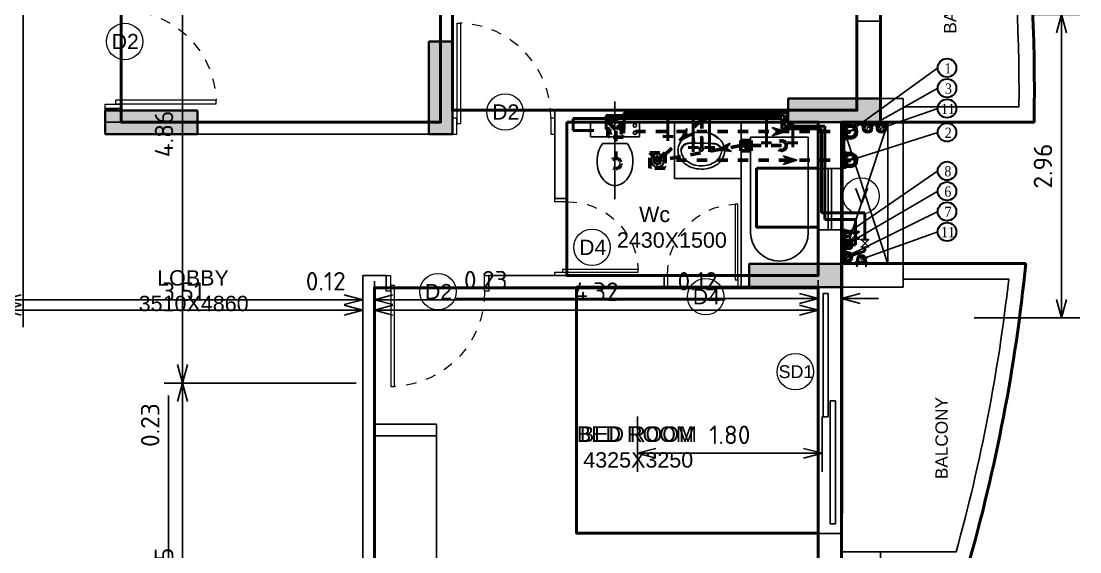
# Model space of a CAD drawing. Header units: inches. Extents: x 0 to 429, y 0 to 146.
# Drawn here: x 255.4 to 265.73, y 120.79 to 125.97 of the extents above; entities that cross this region are included whole.
import ezdxf
from ezdxf.enums import TextEntityAlignment as Align

# ---------------------------------------------------------------- set-up
doc = ezdxf.new("R2010")
doc.units = ezdxf.units.IN
doc.header["$MEASUREMENT"] = 0
doc.linetypes.add('Xr-4BHK-A-B-Typical-Sub$0$HIDDEN', pattern=[0.375, 0.25, -0.125])
doc.layers.get('DEFPOINTS').update_dxf_attribs({"lineweight": 18})
for name, color, linetype, lineweight in [('FLOOR01', 7, 'Continuous', 50), ('XR-4BHK-A-B-TYPICAL-SUB$0$1PL-SHAFT-PIPE-TEXT-50', 213, 'Continuous', 30), ('XR-4BHK-A-B-TYPICAL-SUB$0$DOOR', 34, 'Continuous', 20), ('XR-4BHK-A-B-TYPICAL-SUB$0$TOWER-COL', 1, 'Continuous', 40), ('XR-4BHK-A-B-TYPICAL-SUB$0$TOWER-COL-HATCH', 9, 'Continuous', 5)]:
    doc.layers.add(name, color=color, linetype=linetype, lineweight=lineweight)
doc.layers.add('XR-4BHK-A-B-TYPICAL-SUB$0$1PL-SHAFT-PIPE', color=7, linetype='Continuous')
doc.layers.add('XR-4BHK-A-B-TYPICAL-SUB$0$SEWERARE LINE', color=7, linetype='Continuous', lineweight=35, true_color=0xca2d12)
doc.layers.add('XR-4BHK-A-B-TYPICAL-SUB$0$WATER SUPPLAY', color=7, linetype='Continuous', lineweight=0, true_color=0x00f000)
doc.styles.add('Sanvi Common', font='isocpeur.ttf')
doc.styles.add('Xr-4BHK-A-B-Typical-Sub$0$$0$DIM', font='arial.ttf', dxfattribs={"height": 4})
doc.styles.add('Xr-4BHK-A-B-Typical-Sub$0$$1$Standard', font='arial.ttf')
doc.styles.add('Xr-4BHK-A-B-Typical-Sub$0$DIM', font='arial.ttf')
doc.styles.add('Xr-4BHK-A-B-Typical-Sub$0$Standard', font='ARIALN.TTF')
doc.styles.add('Xr-4BHK-A-B-Typical-Sub$0$TIMES-ROMAN', font='times.ttf', dxfattribs={"width": 0.9})
doc.dimstyles.new('Sanvi Common', dxfattribs={"dimtxt": 0.18, "dimasz": 0.18, "dimexe": 0.18, "dimexo": 0.0625, "dimgap": 0.09, "dimtad": 1, "dimzin": 0, "dimdsep": 46, "dimtxsty": 'Sanvi Common', "dimblk": 'OPEN30', "dimcen": 0.09, "dimclrd": 68, "dimclre": 68, "dimclrt": 40, "dimadec": 0, "dimazin": 0, "dimtfac": 1, "dimtofl": 0, "dimtmove": 0, "dimatfit": 3, "dimldrblk": 'OPEN30', "dimfxl": 1, "dimtolj": 1, "dimtzin": 0, "dimarcsym": 0})
doc.dimstyles.new('Xr-4BHK-A-B-Typical-Sub$0$DIM 75', dxfattribs={"dimtxt": 75, "dimasz": 75, "dimexe": 0.18, "dimexo": 0.0625, "dimgap": 0.09, "dimtad": 0, "dimtih": 1, "dimtoh": 1, "dimdec": 0, "dimzin": 0, "dimdsep": 46, "dimtxsty": 'Xr-4BHK-A-B-Typical-Sub$0$Standard', "dimcen": 0.09, "dimclrd": 256, "dimclre": 256, "dimclrt": 256, "dimadec": 0, "dimazin": 0, "dimtfac": 1, "dimtdec": 0, "dimtofl": 0, "dimtmove": 0, "dimatfit": 3, "dimfxl": 1, "dimtolj": 1, "dimtzin": 0, "dimarcsym": 0})

# ---------------------------------------------------------------- blocks, each defined once
blk = doc.blocks.new('Xr-4BHK-A-B-Typical-Sub$0$basin6')
blk.add_lwpolyline([(285, -227, 0.120605), (265, -143, 0.10507), (202, -67, 0.088649), (113, -18, 0.079738), (1, 0, 0.079738), (-111, -18, 0.088649), (-201, -66, 0.10507), (-264, -142, 0.120605), (-285, -226, 0.120605), (-264, -310, 0.10507), (-202, -387, 0.088649), (-112, -435, 0.079738), (0, -453, 0.079738), (112, -436, 0.088649), (201, -387, 0.10507), (265, -311, 0.120605)], format="xyb", close=True)
for points in [[(-210, -80, -0.016805), (-198, -70, -0.092161), (-106, -21, -0.435128), (-100, -25), (-85, -124, -0.44775), (-92, -134, 0.015365), (-179, -141, 0.272514), (-249, -216, 0.272514)], [(210, -80, 0.016805), (198, -70, 0.092161), (107, -21, 0.435128), (100, -25), (86, -124, 0.396344), (97, -135, -0.011856), (170, -140, -0.340407), (250, -227)], [(-244, -217, 0.017243), (-245, -226, 0.120605), (-229, -292, 0.10507), (-177, -355, 0.088649), (-99, -397, 0.079738), (0, -413, 0.079738), (99, -398, 0.088649), (177, -356, 0.10507), (229, -293, 0.120605), (245, -227, 0.120605)]]:
    blk.add_lwpolyline(points, format="xyb")
for centre, radius in [((0, -69), 14.5), ((1, -209), 26.4), ((1, -209), 21)]:
    blk.add_circle(centre, radius)
for centre, radius, start, end in [((-151, -238), 95.4, 106.2953, 167.2703), ((-3, -1750), 1614, 84.2769, 96.2123), ((155, -235), 90.2, 4.8775, 88.7186)]:
    blk.add_arc(centre, radius, start, end)
blk = doc.blocks.new('Xr-4BHK-A-B-Typical-Sub$0$1111')
for p, q in [((-6719, 24832), (-6719, 24832)), ((-6770, 24611), (-7009, 24611)), ((-6919, 24611), (-6770, 24611)), ((-7128, 24546), (-7128, 24404)), ((-6651, 24546), (-7128, 24546)), ((-6651, 24404), (-6651, 24546)), ((-7128, 24404), (-6651, 24404)), ((-6850, 24404), (-6850, 24404)), ((-6703, 24404), (-6703, 24404))]:
    blk.add_line(p, q)
at = {"extrusion": (0, 0, -1)}
for centre, major_axis, ratio, start_param, end_param in [((-6859, 24842), (-134, 134), 1, 6.126583, 6.550859), ((-6890, 24895), (90.6, 90.6), 1, -1.303122, -0.785398), ((-6890, 24895), (-90.6, 90.6), 1, 0.785398, 1.303122), ((-6920, 24842), (134, 134), 1, -0.267674, 0.156602), ((-6736, 24784), (232, 232), 1, 3.926991, 4.219591), ((-6811, 24807), (176, 176), 1, 4.219591, 4.555787), ((-6968, 24807), (-176, 176), 1, 1.727398, 2.063595), ((-7043, 24784), (232, 232), 1, 0.492798, 0.785398), ((-6736, 24784), (-232, 232), 1, 5.205187, 5.497787), ((-7043, 24784), (232, 232), 1, 0.785398, 1.077998), ((-6811, 24762), (-176, 176), 1, 4.868991, 5.205187), ((-6968, 24762), (-231, 91), 0.988951, 3.056609, 3.421062), ((-6859, 24727), (-134, 134), 1, 4.837165, 4.868991), ((-6695, 24507), (-11.5, 11.5), 1, 3.141593, 9.424778), ((-6695, 24437), (11.5, 11.5), 1, 1.570796326805002, 7.853981633984588)]:
    blk.add_ellipse(centre, major_axis=major_axis, ratio=ratio, start_param=start_param, end_param=end_param, dxfattribs=at)
blk = doc.blocks.new('Xr-4BHK-A-B-Typical-Sub$0$d-750')
at = {"layer": 'XR-4BHK-A-B-TYPICAL-SUB$0$DOOR'}
for p, q in [((0, 718.7), (0, 750)), ((0, 750), (115, 750)), ((115, 718.7), (0, 718.7)), ((115, 750), (115, 718.7)), ((0, 0), (0, 31.2)), ((0, 31.2), (115, 31.2)), ((115, 31.2), (115, 0)), ((115, 0), (0, 0))]:
    blk.add_line(p, q, dxfattribs=at)
blk.add_lwpolyline([(73.9, 34.2), (811.3, 34.2), (811.3, 59.2), (73.9, 59.2)], close=True, dxfattribs=at)
at = {"layer": 'XR-4BHK-A-B-TYPICAL-SUB$0$DOOR', "color": 8, "linetype": 'Xr-4BHK-A-B-Typical-Sub$0$HIDDEN', "extrusion": (0, 0, -1)}
blk.add_ellipse((125, 31.2), major_axis=(218.4, 652.1), ratio=0.99874, start_param=-0.33813, end_param=1.207251, dxfattribs=at)
blk = doc.blocks.new('Xr-4BHK-A-B-Typical-Sub$0$REV.CO.')
at = {"layer": 'XR-4BHK-A-B-TYPICAL-SUB$0$TOWER-COL-HATCH'}
for points in [[(451646, 14725), (451416, 14725), (451416, 15626), (451646, 15626)], [(448142, 15070), (448142, 14840), (447241, 14840), (447241, 15070)], [(454801, 14955), (454801, 14725), (453901, 14725), (453901, 14955)], [(448521, 13460), (447621, 13460), (447621, 13230), (448521, 13230)]]:
    blk.add_hatch(color=256, dxfattribs=at).paths.add_polyline_path(points)
at = {"layer": 'XR-4BHK-A-B-TYPICAL-SUB$0$TOWER-COL'}
for points in [[(451646, 15626), (451416, 15626), (451416, 14725), (451646, 14725)], [(447241, 15070), (447241, 14840), (448142, 14840), (448142, 15070)], [(453901, 14955), (453901, 14725), (454801, 14725), (454801, 14955)], [(447621, 13460), (447621, 13230), (448521, 13230), (448521, 13460)]]:
    blk.add_lwpolyline(points, close=True, dxfattribs=at)
blk = doc.blocks.new('Xr-4BHK-A-B-Typical-Sub$0$$0$DOOR NO')
at = {"lineweight": 0}
blk.add_circle((0, 0), 10, dxfattribs=at)
at = {"style": 'Xr-4BHK-A-B-Typical-Sub$0$$0$DIM'}
blk.add_attdef('X1', text='', height=9, dxfattribs=at).set_placement((0, 0), align=Align.MIDDLE_CENTER)
blk = doc.blocks.new('_Open30')
at = {"color": 0, "linetype": 'ByBlock', "lineweight": -2}
for p, q in [((-1, 0.268), (0, 0)), ((0, 0), (-1, -0.268)), ((0, 0), (-1, 0))]:
    blk.add_line(p, q, dxfattribs=at)
blk = doc.blocks.new('*D234')
at = {"color": 68, "lineweight": -2, "transparency": 16777216}
for p, q in [((256.928, 127.296), (256.797, 127.296)), ((256.977, 127.116), (256.977, 122.616)), ((258.672, 122.436), (256.797, 122.436))]:
    blk.add_line(p, q, dxfattribs=at)
at = {"layer": 'DEFPOINTS', "color": 0, "transparency": 16777216}
for p in [(256.99, 127.296), (256.977, 122.436), (258.734, 122.436)]:
    blk.add_point(p, dxfattribs=at)
at = {"color": 68, "lineweight": -2, "transparency": 16777216, "xscale": 0.18, "yscale": 0.18, "zscale": 0.18}
for p, rotation in [((256.977, 127.296), 90), ((256.977, 122.436), 270)]:
    blk.add_blockref('_Open30', p, dxfattribs=dict(at, rotation=rotation))
at = {"color": 40, "transparency": 16777216, "insert": (256.797, 124.866), "char_height": 0.18, "attachment_point": 5, "rotation": 90, "style": 'Sanvi Common'}
blk.add_mtext('\\A1;4.86', dxfattribs=at)
blk = doc.blocks.new('*D235')
at = {"color": 68, "lineweight": -2, "transparency": 16777216}
for p, q in [((258.672, 122.436), (256.797, 122.436)), ((256.977, 122.256), (256.977, 118.966)), ((256.928, 118.786), (256.797, 118.786))]:
    blk.add_line(p, q, dxfattribs=at)
at = {"layer": 'DEFPOINTS', "color": 0, "transparency": 16777216}
for p in [(258.734, 122.436), (256.977, 118.786), (256.99, 118.786)]:
    blk.add_point(p, dxfattribs=at)
at = {"color": 68, "lineweight": -2, "transparency": 16777216, "xscale": 0.18, "yscale": 0.18, "zscale": 0.18}
for p, rotation in [((256.977, 122.436), 90), ((256.977, 118.786), 270)]:
    blk.add_blockref('_Open30', p, dxfattribs=dict(at, rotation=rotation))
at = {"color": 40, "transparency": 16777216, "insert": (256.797, 120.611), "char_height": 0.18, "attachment_point": 5, "rotation": 90, "style": 'Sanvi Common'}
blk.add_mtext('\\A1;3.65', dxfattribs=at)
blk = doc.blocks.new('*D236')
at = {"color": 68, "lineweight": -2, "transparency": 16777216}
for p, q in [((256.842, 118.966), (256.842, 122.314)), ((256.928, 118.786), (256.662, 118.786)), ((256.928, 118.556), (256.662, 118.556)), ((256.842, 118.376), (256.842, 118.196))]:
    blk.add_line(p, q, dxfattribs=at)
at = {"layer": 'DEFPOINTS', "color": 0, "transparency": 16777216}
for p in [(256.99, 118.786), (256.842, 118.556), (256.99, 118.556)]:
    blk.add_point(p, dxfattribs=at)
at = {"color": 68, "lineweight": -2, "transparency": 16777216, "xscale": 0.18, "yscale": 0.18, "zscale": 0.18}
for p, rotation in [((256.842, 118.786), 270), ((256.842, 118.556), 90)]:
    blk.add_blockref('_Open30', p, dxfattribs=dict(at, rotation=rotation))
at = {"color": 40, "transparency": 16777216, "insert": (256.662, 122.026), "char_height": 0.18, "attachment_point": 5, "rotation": 90, "style": 'Sanvi Common'}
blk.add_mtext('\\A1;0.23', dxfattribs=at)
blk = doc.blocks.new('*D262')
at = {"color": 68, "lineweight": -2, "transparency": 16777216}
for p, q in [((255.109, 123.331), (255.109, 123.069)), ((255.224, 123.331), (255.224, 123.069)), ((254.929, 123.249), (254.749, 123.249)), ((255.404, 123.249), (258.644, 123.249))]:
    blk.add_line(p, q, dxfattribs=at)
at = {"layer": 'DEFPOINTS', "color": 0, "transparency": 16777216}
for p in [(255.109, 123.394), (255.224, 123.394), (255.224, 123.249)]:
    blk.add_point(p, dxfattribs=at)
at = {"color": 68, "lineweight": -2, "transparency": 16777216, "xscale": 0.18, "yscale": 0.18, "zscale": 0.18}
blk.add_blockref('_Open30', (255.109, 123.249), dxfattribs=at)
at = {"color": 68, "lineweight": -2, "transparency": 16777216, "xscale": 0.18, "yscale": 0.18, "zscale": 0.18, "rotation": 180}
blk.add_blockref('_Open30', (255.224, 123.249), dxfattribs=at)
at = {"color": 40, "transparency": 16777216, "insert": (258.374, 123.429), "char_height": 0.18, "attachment_point": 5, "style": 'Sanvi Common'}
blk.add_mtext('\\A1;0.12', dxfattribs=at)
blk = doc.blocks.new('*D263')
at = {"color": 68, "lineweight": -2, "transparency": 16777216}
for p, q in [((255.224, 123.331), (255.224, 122.968)), ((258.734, 123.21), (258.734, 123.328)), ((255.404, 123.148), (258.554, 123.148))]:
    blk.add_line(p, q, dxfattribs=at)
at = {"layer": 'DEFPOINTS', "color": 0, "transparency": 16777216}
for p in [(255.224, 123.394), (258.734, 123.148), (258.734, 123.148)]:
    blk.add_point(p, dxfattribs=at)
at = {"color": 68, "lineweight": -2, "transparency": 16777216, "xscale": 0.18, "yscale": 0.18, "zscale": 0.18, "rotation": 180}
blk.add_blockref('_Open30', (255.224, 123.148), dxfattribs=at)
at = {"color": 68, "lineweight": -2, "transparency": 16777216, "xscale": 0.18, "yscale": 0.18, "zscale": 0.18}
blk.add_blockref('_Open30', (258.734, 123.148), dxfattribs=at)
at = {"color": 40, "transparency": 16777216, "insert": (256.979, 123.328), "char_height": 0.18, "attachment_point": 5, "style": 'Sanvi Common'}
blk.add_mtext('\\A1;3.51', dxfattribs=at)
blk = doc.blocks.new('*D264')
at = {"color": 68, "lineweight": -2, "transparency": 16777216}
for p, q in [((258.734, 123.21), (258.734, 123.429)), ((258.849, 123.21), (258.849, 123.429)), ((258.554, 123.249), (258.374, 123.249)), ((259.029, 123.249), (262.269, 123.249))]:
    blk.add_line(p, q, dxfattribs=at)
at = {"layer": 'DEFPOINTS', "color": 0, "transparency": 16777216}
for p in [(258.849, 123.249), (258.734, 123.148), (258.849, 123.148)]:
    blk.add_point(p, dxfattribs=at)
at = {"color": 68, "lineweight": -2, "transparency": 16777216, "xscale": 0.18, "yscale": 0.18, "zscale": 0.18}
blk.add_blockref('_Open30', (258.734, 123.249), dxfattribs=at)
at = {"color": 68, "lineweight": -2, "transparency": 16777216, "xscale": 0.18, "yscale": 0.18, "zscale": 0.18, "rotation": 180}
blk.add_blockref('_Open30', (258.849, 123.249), dxfattribs=at)
at = {"color": 40, "transparency": 16777216, "insert": (261.999, 123.429), "char_height": 0.18, "attachment_point": 5, "style": 'Sanvi Common'}
blk.add_mtext('\\A1;0.12', dxfattribs=at)
blk = doc.blocks.new('*D265')
at = {"color": 68, "lineweight": -2, "transparency": 16777216}
for p, q in [((258.849, 123.21), (258.849, 123.328)), ((263.174, 123.206), (263.174, 123.328)), ((259.029, 123.148), (262.994, 123.148))]:
    blk.add_line(p, q, dxfattribs=at)
at = {"layer": 'DEFPOINTS', "color": 0, "transparency": 16777216}
for p in [(258.849, 123.148), (263.174, 123.148), (263.174, 123.144)]:
    blk.add_point(p, dxfattribs=at)
at = {"color": 68, "lineweight": -2, "transparency": 16777216, "xscale": 0.18, "yscale": 0.18, "zscale": 0.18, "rotation": 180}
blk.add_blockref('_Open30', (258.849, 123.148), dxfattribs=at)
at = {"color": 68, "lineweight": -2, "transparency": 16777216, "xscale": 0.18, "yscale": 0.18, "zscale": 0.18}
blk.add_blockref('_Open30', (263.174, 123.148), dxfattribs=at)
at = {"color": 40, "transparency": 16777216, "insert": (261.012, 123.328), "char_height": 0.18, "attachment_point": 5, "style": 'Sanvi Common'}
blk.add_mtext('\\A1;4.32', dxfattribs=at)
blk = doc.blocks.new('*D266')
at = {"color": 68, "lineweight": -2, "transparency": 16777216}
for p, q in [((263.174, 123.206), (263.174, 123.44)), ((263.404, 123.206), (263.404, 123.44)), ((262.994, 123.26), (259.646, 123.26)), ((263.584, 123.26), (263.764, 123.26))]:
    blk.add_line(p, q, dxfattribs=at)
at = {"layer": 'DEFPOINTS', "color": 0, "transparency": 16777216}
for p in [(263.404, 123.26), (263.174, 123.144), (263.404, 123.144)]:
    blk.add_point(p, dxfattribs=at)
at = {"color": 68, "lineweight": -2, "transparency": 16777216, "xscale": 0.18, "yscale": 0.18, "zscale": 0.18}
blk.add_blockref('_Open30', (263.174, 123.26), dxfattribs=at)
at = {"color": 68, "lineweight": -2, "transparency": 16777216, "xscale": 0.18, "yscale": 0.18, "zscale": 0.18, "rotation": 180}
blk.add_blockref('_Open30', (263.404, 123.26), dxfattribs=at)
at = {"color": 40, "transparency": 16777216, "insert": (259.934, 123.44), "char_height": 0.18, "attachment_point": 5, "style": 'Sanvi Common'}
blk.add_mtext('\\A1;0.23', dxfattribs=at)
blk = doc.blocks.new('*D324')
at = {"color": 68, "lineweight": -2, "transparency": 16777216}
for p, q in [((261.414, 122.109), (261.414, 121.571)), ((263.214, 122.109), (263.214, 121.571)), ((261.594, 121.751), (263.034, 121.751))]:
    blk.add_line(p, q, dxfattribs=at)
at = {"layer": 'DEFPOINTS', "color": 0, "transparency": 16777216}
for p in [(261.414, 122.172), (263.214, 122.172), (263.214, 121.751)]:
    blk.add_point(p, dxfattribs=at)
at = {"color": 68, "lineweight": -2, "transparency": 16777216, "xscale": 0.18, "yscale": 0.18, "zscale": 0.18, "rotation": 180}
blk.add_blockref('_Open30', (261.414, 121.751), dxfattribs=at)
at = {"color": 68, "lineweight": -2, "transparency": 16777216, "xscale": 0.18, "yscale": 0.18, "zscale": 0.18}
blk.add_blockref('_Open30', (263.214, 121.751), dxfattribs=at)
at = {"color": 40, "transparency": 16777216, "insert": (262.314, 121.931), "char_height": 0.18, "attachment_point": 5, "style": 'Sanvi Common'}
blk.add_mtext('\\A1;1.80', dxfattribs=at)
blk = doc.blocks.new('*D344')
at = {"color": 68, "lineweight": -2, "transparency": 16777216}
for p, q in [((265.262, 126.032), (265.727, 126.032)), ((265.547, 123.252), (265.547, 125.852)), ((264.696, 123.072), (265.727, 123.072))]:
    blk.add_line(p, q, dxfattribs=at)
at = {"layer": 'DEFPOINTS', "color": 0, "transparency": 16777216}
for p in [(265.2, 126.032), (265.547, 126.032), (264.633, 123.072)]:
    blk.add_point(p, dxfattribs=at)
at = {"color": 68, "lineweight": -2, "transparency": 16777216, "xscale": 0.18, "yscale": 0.18, "zscale": 0.18}
for p, rotation in [((265.547, 126.032), 90), ((265.547, 123.072), 270)]:
    blk.add_blockref('_Open30', p, dxfattribs=dict(at, rotation=rotation))
at = {"color": 40, "transparency": 16777216, "insert": (265.367, 124.552), "char_height": 0.18, "attachment_point": 5, "rotation": 90, "style": 'Sanvi Common'}
blk.add_mtext('\\A1;2.96', dxfattribs=at)
blk = doc.blocks.new('Xr-4BHK-A-B-Typical-Sub$0$CI100')
at = {"layer": 'XR-4BHK-A-B-TYPICAL-SUB$0$SEWERARE LINE', "ltscale": 100}
for p, q in [((-79, 0), (-79, 11)), ((-74, 61), (-74, 11)), ((-66, 61), (-66, 11)), ((-61, 0), (-61, 11)), ((61, 0), (61, 11)), ((66, 61), (66, 11)), ((74, 61), (74, 11)), ((79, 0), (79, 11)), ((-79, -15), (-79, -4)), ((-74, 0), (-74, -4)), ((-74, -15), (-74, -37)), ((-74, -17), (-74, -37)), ((-66, -37), (-74, -37)), ((-66, 0), (-66, -4)), ((-66, -15), (-66, -37)), ((-66, -17), (-66, -37)), ((-61, -15), (-61, -4)), ((61, -15), (61, -4)), ((66, 0), (66, -4)), ((66, -15), (66, -37)), ((66, -17), (66, -37)), ((66, -37), (74, -37)), ((74, 0), (74, -4)), ((74, -15), (74, -37)), ((74, -17), (74, -37)), ((79, -15), (79, -4))]:
    blk.add_line(p, q, dxfattribs=at)
for points in [[(-85, 0), (-55, 0), (-55, 11), (-85, 11)], [(85, 0), (55, 0), (55, 11), (85, 11)], [(-85, -15), (-55, -15), (-55, -4), (-85, -4)], [(85, -15), (55, -15), (55, -4), (85, -4)]]:
    blk.add_lwpolyline(points, close=True, dxfattribs=at)
for radius in [60.7, 50]:
    blk.add_circle((0, 61), radius, dxfattribs=at)
for centre, radius, start, end in [((0, 61), 74, 0, 180), ((0, 61), 66, 0, 180), ((14, 86), 28.6, 119.0199, 240.9801), ((-14, 36), 28.6, 299.0199, 60.9801)]:
    blk.add_arc(centre, radius, start, end, dxfattribs=at)
blk = doc.blocks.new('Xr-4BHK-A-B-Typical-Sub$0$CI50')
at = {"layer": 'XR-4BHK-A-B-TYPICAL-SUB$0$WATER SUPPLAY', "ltscale": 100}
for p, q in [((-53, 2), (-53, 13)), ((-48, 35), (-48, 13)), ((-48, 2), (-48, -2)), ((-40, 35), (-40, 13)), ((-40, 2), (-40, -2)), ((-35, 2), (-35, 13)), ((35, 2), (35, 13)), ((40, 35), (40, 13)), ((40, 2), (40, -2)), ((48, 35), (48, 13)), ((48, 2), (48, -2)), ((53, 2), (53, 13)), ((-53, -13), (-53, -2)), ((-48, -13), (-48, -31)), ((-48, -15), (-48, -31)), ((-40, -31), (-48, -31)), ((-40, -13), (-40, -31)), ((-40, -15), (-40, -31)), ((-35, -13), (-35, -2)), ((35, -13), (35, -2)), ((40, -13), (40, -31)), ((40, -15), (40, -31)), ((40, -31), (48, -31)), ((48, -13), (48, -31)), ((48, -15), (48, -31)), ((53, -13), (53, -2))]:
    blk.add_line(p, q, dxfattribs=at)
at = {"layer": 'XR-4BHK-A-B-TYPICAL-SUB$0$WATER SUPPLAY', "ltscale": 100, "elevation": 0}
for points in [[(-58, 2), (-31, 2), (-31, 13), (-58, 13)], [(58, 2), (31, 2), (31, 13), (58, 13)], [(-58, -13), (-31, -13), (-31, -2), (-58, -2)], [(58, -13), (31, -13), (31, -2), (58, -2)]]:
    blk.add_lwpolyline(points, close=True, dxfattribs=at)
at = {"layer": 'XR-4BHK-A-B-TYPICAL-SUB$0$WATER SUPPLAY', "ltscale": 100}
for radius in [35, 25]:
    blk.add_circle((0, 35), radius, dxfattribs=at)
for centre, radius, start, end in [((0, 35), 48.3, 0, 180), ((0, 35), 40.3, 360, 180), ((7, 47), 14.3, 119.0199, 240.9801), ((-7, 22), 14.3, 299.0199, 60.9801)]:
    blk.add_arc(centre, radius, start, end, dxfattribs=at)
blk = doc.blocks.new('Xr-4BHK-A-B-Typical-Sub$0$FT 100')
at = {"linetype": 'Continuous'}
blk.add_ellipse((0, 0), major_axis=(63.4, -2.9), ratio=1, start_param=0.046079, end_param=6.329264, dxfattribs=at)
for centre in [(-37, 0), (-23, 23), (0, 35), (0, 0), (23, 23), (37, 0), (-23, -23), (0, -35), (23, -23)]:
    blk.add_ellipse(centre, major_axis=(7.97, 0), ratio=1)
blk = doc.blocks.new('Xr-4BHK-A-B-Typical-Sub$0$A6')
at = {"linetype": 'Continuous', "lineweight": -3}
h = blk.add_hatch(dxfattribs=at)
h.set_pattern_fill('ANSI31', color=8, scale=51.850019, angle=269.9862, style=0)
h.set_pattern_definition([(314.9862146, (-3558.9815, 121585.5365), (4.58404006, 4.58183475), [])])
h.paths.add_polyline_path([(-42, 42), (0, 0), (-42, -41), (92, 0)])
for p, q in [((-42, 42), (0, 0)), ((92, 0), (-42, 42)), ((-42, -41), (0, 0)), ((0, 0), (92, 0)), ((92, 0), (-42, -41))]:
    blk.add_line(p, q, dxfattribs=at)
blk = doc.blocks.new('Xr-4BHK-A-B-Typical-Sub$0$P-VALVE')
at = {"linetype": 'Continuous'}
for p, q in [((-19.7, 19), (19.7, 19)), ((-19.7, 16.4), (-19.7, 19)), ((19.7, 16.4), (-19.7, 16.4)), ((-17, -16.4), (17, 16.4)), ((-17, 16.4), (17, -16.4)), ((19.7, 19), (19.7, 16.4)), ((19.7, -16.4), (-19.7, -16.4)), ((-19.7, -16.4), (-19.7, -19)), ((-19.7, -19), (19.7, -19)), ((19.7, -19), (19.7, -16.4))]:
    blk.add_line(p, q, dxfattribs=at)
blk = doc.blocks.new('Xr-4BHK-A-B-Typical-Sub$0$A$C14D55273')
at = {"layer": 'XR-4BHK-A-B-TYPICAL-SUB$0$WATER SUPPLAY', "lineweight": 50}
for p, q in [((2501, -5765), (912, -5765)), ((912, -5875), (912, -5765)), ((1667, -6151), (1667, -5765)), ((2501, -5933), (2501, -5765)), ((856, -5875), (912, -5875)), ((856, -6104), (856, -5875)), ((2676, -5795), (937, -5795)), ((937, -5900), (937, -5795)), ((2998, -5825), (962, -5825)), ((962, -5925), (962, -5825)), ((1113, -6104), (1113, -5795)), ((1826, -6151), (1826, -5795)), ((2074, -6041), (2074, -5795)), ((2676, -5933), (2676, -5795)), ((2998, -5942), (2998, -5825)), ((545, -5900), (937, -5900)), ((545, -5900), (545, -6810)), ((575, -5925), (962, -5925)), ((575, -5925), (575, -6745)), ((2797, -5942), (2998, -5942)), ((806, -6061), (906, -6061)), ((1063, -6061), (1163, -6061)), ((2024, -5999), (2124, -5999)), ((1617, -6109), (1717, -6109)), ((1776, -6109), (1876, -6109)), ((153, -7009), (153, -6745)), ((153, -6745), (575, -6745)), ((245, -7056), (245, -6810)), ((245, -6810), (545, -6810)), ((153, -7075), (153, -7119)), ((327, -7173), (153, -7119)), ((327, -7056), (245, -7056))]:
    blk.add_line(p, q, dxfattribs=at)
at = {"layer": 'XR-4BHK-A-B-TYPICAL-SUB$0$WATER SUPPLAY', "lineweight": 50, "xscale": 2.000000000000041, "yscale": 2.000000000000041, "zscale": 2.000000000000041, "rotation": 1.157805443229762e-05}
for p in [(153, -7042), (245, -6966)]:
    blk.add_blockref('Xr-4BHK-A-B-Typical-Sub$0$P-VALVE', p, dxfattribs=at)
blk = doc.blocks.new('Xr-4BHK-A-B-Typical-Sub$0$A$C2521575D')
at = {"layer": 'XR-4BHK-A-B-TYPICAL-SUB$0$1PL-SHAFT-PIPE'}
for p, q in [((32129, 26692), (32129, 26242)), ((32558, 26671), (32231, 26671)), ((32129, 25642), (32129, 25312))]:
    blk.add_line(p, q, dxfattribs=at)
for points in [[(32108, 26692), (32108, 26242), (32133, 26242), (32133, 26692)], [(32558, 26692), (32231, 26692), (32231, 26667), (32558, 26667)], [(32108, 25642), (32108, 25312), (32133, 25312), (32133, 25642)]]:
    blk.add_lwpolyline(points, close=True, dxfattribs=at)
at = {"layer": 'XR-4BHK-A-B-TYPICAL-SUB$0$1PL-SHAFT-PIPE-TEXT-50'}
for centre in [(33132, 27219), (33132, 27021), (33132, 26823), (33132, 26590), (33132, 26214), (33132, 26016), (33132, 25818), (33132, 25620)]:
    blk.add_circle(centre, 90.6, dxfattribs=at)
at = {"layer": 'XR-4BHK-A-B-TYPICAL-SUB$0$SEWERARE LINE', "linetype": 'Xr-4BHK-A-B-Typical-Sub$0$HIDDEN', "lineweight": 60, "ltscale": 200}
for p, q in [((29975, 26692), (29825, 26542)), ((29825, 26692), (29975, 26542)), ((30742, 26711, 0), (30360, 26353, 0)), ((30742, 26427), (30742, 26711, 0)), ((29902, 26604, 0), (29902, 26336, 0)), ((32193, 26597), (29961, 26597)), ((31122, 26461), (30371, 26324)), ((31222, 26511), (31122, 26411)), ((31122, 26511), (31222, 26411)), ((31518, 26461), (31202, 26461)), ((30383, 26391), (30233, 26241)), ((30233, 26391), (30383, 26241)), ((32193, 26320), (30372, 26320))]:
    blk.add_line(p, q, dxfattribs=at)
for points in [[(29975, 26542), (29825, 26542), (29825, 26692), (29975, 26692)], [(31222, 26411), (31122, 26411), (31122, 26511), (31222, 26511)], [(30383, 26241), (30233, 26241), (30233, 26391), (30383, 26391)]]:
    blk.add_lwpolyline(points, close=True, dxfattribs=at)
for centre, radius in [((31518, 26461), 46.6), ((29902, 26286, 0), 50)]:
    blk.add_circle(centre, radius, dxfattribs=at)
for centre, radius, start, end in [((30742, 26716, 0), 30, 326.4427, 213.5573), ((30742, 26711, 0), 27.3, 336.0932, 203.9068), ((29902, 26604, 0), 60, 326.4427, 213.5573), ((29902, 26593, 0), 54.7, 336.0932, 203.9068), ((31196, 26461), 30, 56.4427, 303.5573), ((31202, 26461), 27.3, 66.0932, 293.9068)]:
    blk.add_arc(centre, radius, start, end, dxfattribs=at)
at = {"layer": 'XR-4BHK-A-B-TYPICAL-SUB$0$1PL-SHAFT-PIPE', "rotation": 270}
for name, p, xscale, yscale, zscale in [('Xr-4BHK-A-B-Typical-Sub$0$CI100', (32133, 26597), 0.9405000000042492, 0.9405000000042492, 0.9405000000042492), ('Xr-4BHK-A-B-Typical-Sub$0$CI100', (32133, 26320), 0.9405000000042492, 0.9405000000042492, 0.9405000000042492), ('Xr-4BHK-A-B-Typical-Sub$0$CI50', (32133, 25600), 0.75, 0.75, 0.75)]:
    blk.add_blockref(name, p, dxfattribs=dict(at, xscale=xscale, yscale=yscale, zscale=zscale))
at = {"layer": 'XR-4BHK-A-B-TYPICAL-SUB$0$1PL-SHAFT-PIPE', "xscale": -1, "rotation": 180}
for p in [(32357, 26665), (32493, 26665)]:
    blk.add_blockref('Xr-4BHK-A-B-Typical-Sub$0$CI50', p, dxfattribs=at)
at = {"layer": 'XR-4BHK-A-B-TYPICAL-SUB$0$1PL-SHAFT-PIPE', "rotation": 270}
for p in [(32133, 25496), (32131, 25376)]:
    blk.add_blockref('Xr-4BHK-A-B-Typical-Sub$0$CI50', p, dxfattribs=at)
at = {"layer": 'XR-4BHK-A-B-TYPICAL-SUB$0$1PL-SHAFT-PIPE'}
blk.add_blockref('Xr-4BHK-A-B-Typical-Sub$0$CI50', (32296, 25314), dxfattribs=at)
at = {"layer": 'XR-4BHK-A-B-TYPICAL-SUB$0$SEWERARE LINE', "linetype": 'Xr-4BHK-A-B-Typical-Sub$0$HIDDEN', "lineweight": 60, "ltscale": 200, "extrusion": (2.61037e-11, -1.64894e-08, 1), "xscale": -0.9999999999999984, "rotation": 180.0770337368833}
for p in [(31469, 26597, 0), (31575, 26320, 0)]:
    blk.add_blockref('Xr-4BHK-A-B-Typical-Sub$0$A6', p, dxfattribs=at)
at = {"layer": 'XR-4BHK-A-B-TYPICAL-SUB$0$SEWERARE LINE', "linetype": 'Xr-4BHK-A-B-Typical-Sub$0$HIDDEN', "lineweight": 60, "ltscale": 200, "extrusion": (-1.11485e-08, 1.21496e-08, 1), "xscale": -1, "rotation": 42.52586968073281}
blk.add_blockref('Xr-4BHK-A-B-Typical-Sub$0$A6', (30593, 26570, 0), dxfattribs=at)
at = {"layer": 'XR-4BHK-A-B-TYPICAL-SUB$0$SEWERARE LINE', "linetype": 'Xr-4BHK-A-B-Typical-Sub$0$HIDDEN', "lineweight": 60, "ltscale": 200, "extrusion": (-2.95467e-09, 1.62226e-08, 1), "xscale": -0.9999999999999996, "rotation": 10.3088502688435}
blk.add_blockref('Xr-4BHK-A-B-Typical-Sub$0$A6', (30982, 26435, 0), dxfattribs=at)
at = {"layer": 'XR-4BHK-A-B-TYPICAL-SUB$0$SEWERARE LINE', "linetype": 'Xr-4BHK-A-B-Typical-Sub$0$HIDDEN', "lineweight": 60, "ltscale": 200, "xscale": -1, "rotation": 90}
blk.add_blockref('Xr-4BHK-A-B-Typical-Sub$0$FT 100', (30308, 26316), dxfattribs=at)
at = {"layer": 'XR-4BHK-A-B-TYPICAL-SUB$0$WATER SUPPLAY', "xscale": -1}
blk.add_blockref('Xr-4BHK-A-B-Typical-Sub$0$A$C14D55273', (32484, 32550), dxfattribs=at)
at = {"layer": 'XR-4BHK-A-B-TYPICAL-SUB$0$1PL-SHAFT-PIPE-TEXT-50', "style": 'Xr-4BHK-A-B-Typical-Sub$0$TIMES-ROMAN', "width": 0.9}
for s, p in [('1', (33141, 27165)), ('3', (33146, 26967)), ('11', (33141, 26769)), ('2', (33144, 26536)), ('8', (33140, 26161)), ('6', (33140, 25963)), ('7', (33142, 25765)), ('11', (33141, 25567))]:
    blk.add_text(s, height=100, rotation=360, dxfattribs=at).set_placement(p, align=Align.CENTER)
at = {"layer": 'XR-4BHK-A-B-TYPICAL-SUB$0$1PL-SHAFT-PIPE-TEXT-50'}
for points in [[(32183, 26597), (33042, 27219)], [(32350, 26630), (33042, 27021)], [(32481, 26628), (33042, 26823)], [(32181, 26317), (33042, 26590)], [(32152, 25600), (33042, 26214)], [(32152, 25496), (33042, 26016)], [(32152, 25379), (33042, 25818)], [(32289, 25349), (33042, 25620)]]:
    blk.add_leader(points, dimstyle='Xr-4BHK-A-B-Typical-Sub$0$DIM 75', dxfattribs=at)

msp = doc.modelspace()

# ---------------------------------------------------------------- linework, layer by layer
for p, q in [((255.425, 129.415), (255.425, 122.982)), ((259.494, 129.18), (259.494, 124.98)), ((259.609, 128.365), (259.609, 124.865)), ((263.554, 125.965), (263.554, 128.365)), ((263.784, 128.365), (263.784, 125.965)), ((263.554, 125.965), (263.554, 125.095)), ((263.554, 125.965), (263.784, 125.965)), ((263.784, 125.21), (263.784, 125.965)), ((256.224, 125.115), (256.339, 125.115)), ((256.224, 125.095), (256.224, 125.115)), ((256.339, 125.115), (256.339, 125.095)), ((261.194, 124.23), (261.194, 125.182)), ((264.004, 125.21), (263.784, 125.21)), ((264.004, 124.98), (264.004, 125.21)), ((260.609, 125.095), (263.554, 125.095)), ((260.609, 124.235), (260.609, 125.095)), ((256.224, 124.98), (256.224, 124.865)), ((256.224, 124.98), (259.494, 124.98)), ((260.724, 124.98), (263.174, 124.98)), ((260.724, 124.235), (260.724, 124.98)), ((261.775, 124.98), (261.775, 124.43)), ((262.425, 123.485), (262.425, 124.98)), ((262.669, 124.924), (262.669, 124.754)), ((262.927, 124.924), (262.927, 124.754)), ((263.174, 124.53), (263.174, 124.98)), ((263.854, 123.6), (263.404, 124.98)), ((263.404, 124.98), (263.784, 124.98)), ((263.404, 124.53), (263.404, 124.98)), ((263.854, 124.975), (263.404, 123.6)), ((263.784, 124.98), (264.004, 124.98)), ((263.854, 123.6), (263.854, 124.98)), ((264.004, 123.6), (264.004, 124.98)), ((256.224, 124.865), (259.609, 124.865)), ((262.517, 124.835), (262.517, 123.906)), ((263.079, 124.835), (262.517, 124.835)), ((263.079, 123.906), (263.079, 124.835)), ((262.622, 124.779), (262.716, 124.779)), ((262.974, 124.779), (262.88, 124.779)), ((263.174, 124.53), (263.174, 123.93)), ((263.174, 124.53), (263.404, 124.53)), ((263.274, 124.53), (263.274, 123.93)), ((263.304, 124.53), (263.304, 123.93)), ((263.404, 124.53), (263.404, 123.93)), ((262.425, 124.43), (261.775, 124.43)), ((260.609, 124.235), (260.724, 124.235)), ((260.724, 124.235), (260.724, 123.485)), ((263.174, 123.93), (263.404, 123.93)), ((263.174, 123.6), (263.174, 123.93)), ((263.404, 123.6), (263.404, 123.93)), ((264.004, 123.6), (264.004, 123.37)), ((258.734, 123.485), (258.734, 120.005)), ((258.734, 123.485), (258.964, 123.485)), ((258.964, 123.485), (258.964, 123.37)), ((259.964, 123.485), (259.964, 123.37)), ((259.964, 123.485), (261.675, 123.485)), ((261.675, 123.485), (262.425, 123.485)), ((261.675, 123.485), (261.675, 123.37)), ((262.425, 123.485), (262.425, 123.37)), ((262.425, 123.485), (262.504, 123.485)), ((258.849, 123.37), (258.849, 122.035)), ((258.849, 123.37), (258.964, 123.37)), ((259.964, 123.37), (261.675, 123.37)), ((262.425, 123.37), (262.504, 123.37)), ((263.174, 120.97), (263.174, 123.365)), ((263.404, 120.97), (263.404, 123.37)), ((259.455, 122.035), (258.849, 122.035)), ((259.455, 121.92), (259.455, 122.035)), ((258.849, 121.92), (258.849, 120.12)), ((259.455, 121.92), (258.849, 121.92)), ((259.455, 121.92), (259.455, 120.12)), ((263.404, 120.97), (263.174, 120.97)), ((263.174, 120.97), (263.174, 120.12)), ((263.404, 120.79), (263.404, 120.97)), ((263.404, 120.79), (263.784, 120.79)), ((263.784, 120.79), (263.784, 119.89))]:
    msp.add_line(p, q)
for points in [[(264.004, 124.98), (265.281, 124.98, 0.074265), (264.633, 129.937), (264.185, 129.937)], [(264.004, 125.13), (265.133, 125.13, 0.070364), (264.52, 129.787), (264.185, 129.787)], [(264.004, 123.6), (265.2, 123.6, -0.044618), (264.633, 120.64), (263.784, 120.64)], [(264.004, 123.45), (265.033, 123.45, -0.040452), (264.52, 120.79), (263.784, 120.79)]]:
    msp.add_lwpolyline(points, format="xyb")
for points in [[(264.004, 123.6), (263.404, 123.6)], [(264.004, 123.37), (263.404, 123.37)]]:
    msp.add_lwpolyline(points)
for points in [[(263.274, 123.308), (263.224, 123.308), (263.224, 122.108), (263.274, 122.108)], [(263.343, 122.262), (263.293, 122.262), (263.293, 121.062), (263.343, 121.062)]]:
    msp.add_lwpolyline(points, close=True)
msp.add_arc((262.798, 123.906), 0.281, 180, 0)
at = {"layer": 'FLOOR01', "color": 26}
for p, q in [((260.598, 125.096), (259.682, 125.096)), ((258.394, 124.981), (257.478, 124.981)), ((259.953, 123.366), (259.037, 123.366)), ((258.849, 122.201), (258.849, 121.285))]:
    msp.add_line(p, q, dxfattribs=at)
at = {"layer": 'FLOOR01', "color": 246}
msp.add_line((260.724, 124.267), (260.724, 123.517), dxfattribs=at)
at = {"layer": 'FLOOR01', "color": 181}
msp.add_lwpolyline([(256.775, 112.825), (256.775, 116.126), (261.414, 116.125), (261.414, 119.891), (263.404, 119.891), (263.408, 124.981), (263.784, 124.981), (263.784, 130.841), (259.379, 130.841), (259.379, 129.411), (258.179, 129.411), (258.179, 128.81), (256.224, 128.81), (256.228, 128.121), (251.429, 128.121)], dxfattribs=at)
at = {"layer": 'FLOOR01', "color": 230}
msp.add_lwpolyline([(252.153, 115.805), (256.775, 115.837), (256.775, 116.125), (261.414, 116.126), (261.414, 119.891), (263.404, 119.891), (263.404, 124.981), (263.784, 124.981), (263.784, 130.841), (259.379, 130.841), (259.379, 129.411), (258.179, 129.411), (258.179, 128.81), (256.224, 128.81), (256.224, 128.121), (251.429, 128.121)], dxfattribs=at)
at = {"layer": 'FLOOR01', "color": 35}
for points in [[(264.633, 129.937), (263.784, 129.937), (263.784, 124.981), (265.281, 124.981, 0.074265)], [(265.2, 123.601), (263.404, 123.601), (263.404, 120.641), (264.633, 120.641, 0.044618)]]:
    msp.add_lwpolyline(points, format="xyb", close=True, dxfattribs=at)
at = {"layer": 'FLOOR01', "color": 150}
for points in [[(259.494, 128.581), (256.378, 128.581), (256.378, 124.981), (259.494, 124.981)], [(259.609, 128.366), (263.554, 128.366), (263.554, 125.096), (259.609, 125.096)], [(258.849, 120.121), (263.174, 120.121), (263.174, 123.366), (258.849, 123.366)]]:
    msp.add_lwpolyline(points, close=True, dxfattribs=at)
at = {"layer": 'FLOOR01', "color": 81}
msp.add_lwpolyline([(260.724, 124.981), (263.177, 124.981), (263.177, 123.486), (260.724, 123.486)], close=True, dxfattribs=at)
at = {"layer": 'FLOOR01', "color": 128}
msp.add_lwpolyline([(262.575, 124.532), (263.177, 124.532), (263.177, 123.957), (262.575, 123.957)], close=True, dxfattribs=at)
at = {"layer": 'FLOOR01', "color": 103}
msp.add_lwpolyline([(263.174, 120.971), (260.819, 120.971), (260.819, 123.371), (263.174, 123.371)], close=True, dxfattribs=at)

# ---------------------------------------------------------------- block references
at = {"xscale": 0.001, "yscale": 0.001, "zscale": 0.001}
msp.add_blockref('Xr-4BHK-A-B-Typical-Sub$0$A$C2521575D', (231.3, 98.291), dxfattribs=at)
at = {"extrusion": (0, 0, -1), "xscale": 0.001, "yscale": 0.001, "zscale": -0.001}
msp.add_blockref('Xr-4BHK-A-B-Typical-Sub$0$REV.CO.', (-711.025, 110.14), dxfattribs=at)
at = {"extrusion": (0, 0, -1)}
for p, xscale, yscale, zscale, rotation in [((-256.224, 125.115), -0.001333333333335759, 0.001333333333335759, -0.001333333333335759, 5.283973258940478e-08), ((-260.609, 123.485), -0.001000064621199272, 0.001000064621199272, -0.001000064621199272, 5.294053195825654e-08), ((-262.425, 123.37), -0.001000064621199273, 0.001000064621199273, -0.001000064621199273, 270.0000000529405), ((-258.964, 123.485), -0.00133333333333576, 0.00133333333333576, -0.00133333333333576, 90.00000005283974)]:
    msp.add_blockref('Xr-4BHK-A-B-Typical-Sub$0$d-750', p, dxfattribs=dict(at, xscale=xscale, yscale=yscale, zscale=zscale, rotation=rotation))
ref = msp.add_blockref('Xr-4BHK-A-B-Typical-Sub$0$$0$DOOR NO', (256.413, 125.767), dxfattribs=dict(xscale=0.01778, yscale=0.01778, zscale=0.01778))
ref.add_attrib('X1', 'D2', dxfattribs={"height": 0.1482, "style": 'Xr-4BHK-A-B-Typical-Sub$0$$1$Standard'}).set_placement((256.419, 125.767), align=Align.MIDDLE_CENTER)
for name, p, xscale, yscale, zscale, rotation in [('Xr-4BHK-A-B-Typical-Sub$0$d-750', (259.609, 124.865), -0.001333333333335763, 0.001333333333335763, 0.001333333333335763, 270.0000000528398), ('Xr-4BHK-A-B-Typical-Sub$0$1111', (268.084, 149.385), -0.001, 0.001, 0.001, 180), ('Xr-4BHK-A-B-Typical-Sub$0$basin6', (262.04, 124.885), -0.0008000000005451249, 0.0008000000005451249, 0.0008000000005451249, 358.9049319456187)]:
    msp.add_blockref(name, p, dxfattribs=dict(xscale=xscale, yscale=yscale, zscale=zscale, rotation=rotation))
ref = msp.add_blockref('Xr-4BHK-A-B-Typical-Sub$0$$0$DOOR NO', (260.123, 125.08), dxfattribs=dict(xscale=0.01778, yscale=0.01778, zscale=0.01778))
ref.add_attrib('X1', 'D2', dxfattribs={"height": 0.1482, "style": 'Xr-4BHK-A-B-Typical-Sub$0$$1$Standard'}).set_placement((260.129, 125.08), align=Align.MIDDLE_CENTER)
ref = msp.add_blockref('Xr-4BHK-A-B-Typical-Sub$0$$0$DOOR NO', (263.593, 124.261), dxfattribs=dict(xscale=0.01778, yscale=0.01778, zscale=0.01778))
ref.add_attrib('X1', 'V', dxfattribs={"height": 0.148, "style": 'Xr-4BHK-A-B-Typical-Sub$0$$1$Standard'}).set_placement((263.599, 124.261), align=Align.MIDDLE_CENTER)
ref = msp.add_blockref('Xr-4BHK-A-B-Typical-Sub$0$$0$DOOR NO', (260.971, 123.76), dxfattribs=dict(xscale=0.01778, yscale=0.01778, zscale=0.01778))
ref.add_attrib('X1', 'D4', dxfattribs={"height": 0.1482, "style": 'Xr-4BHK-A-B-Typical-Sub$0$$1$Standard'}).set_placement((260.977, 123.76), align=Align.MIDDLE_CENTER)
ref = msp.add_blockref('Xr-4BHK-A-B-Typical-Sub$0$$0$DOOR NO', (259.468, 123.328), dxfattribs=dict(xscale=0.01778, yscale=0.01778, zscale=0.01778))
ref.add_attrib('X1', 'D2', dxfattribs={"height": 0.1482, "style": 'Xr-4BHK-A-B-Typical-Sub$0$$1$Standard'}).set_placement((259.474, 123.328), align=Align.MIDDLE_CENTER)
ref = msp.add_blockref('Xr-4BHK-A-B-Typical-Sub$0$$0$DOOR NO', (262.079, 123.278), dxfattribs=dict(xscale=0.01778, yscale=0.01778, zscale=0.01778))
ref.add_attrib('X1', 'D4', dxfattribs={"height": 0.1482, "style": 'Xr-4BHK-A-B-Typical-Sub$0$$1$Standard'}).set_placement((262.085, 123.278), align=Align.MIDDLE_CENTER)
ref = msp.add_blockref('Xr-4BHK-A-B-Typical-Sub$0$$0$DOOR NO', (262.953, 122.547), dxfattribs=dict(xscale=0.01778, yscale=0.01778, zscale=0.01778))
ref.add_attrib('X1', 'SD1', dxfattribs={"height": 0.125, "style": 'Xr-4BHK-A-B-Typical-Sub$0$$1$Standard'}).set_placement((262.959, 122.547), align=Align.MIDDLE_CENTER)

# ---------------------------------------------------------------- texts
at = {"style": 'Xr-4BHK-A-B-Typical-Sub$0$DIM'}
for p in [(264.522, 125.844), (264.439, 121.499)]:
    msp.add_text('BALCONY', height=0.12, rotation=90, dxfattribs=at).set_placement(p)
for s, p in [('Wc', (261.429, 124.006)), ('2430X1500', (261.213, 123.756)), ('LOBBY', (256.73, 123.387)), ('3510X4860', (256.55, 123.137)), ('BED ROOM', (260.822, 121.863)), ('4325X3250', (260.885, 121.612))]:
    msp.add_text(s, height=0.15, dxfattribs=at).set_placement(p)
at = {"layer": 'FLOOR01', "color": 81, "style": 'Xr-4BHK-A-B-Typical-Sub$0$DIM'}
msp.add_text('Wc', height=0.15, dxfattribs=at).set_placement((261.429, 124.007))
at = {"layer": 'FLOOR01', "color": 150, "style": 'Xr-4BHK-A-B-Typical-Sub$0$DIM'}
msp.add_text('BED ROOM', height=0.15, dxfattribs=at).set_placement((260.852, 121.863))

# ---------------------------------------------------------------- dimensions: what is measured, and where the dimension line sits
at = {"color": 2}
for base, p1, p2, angle, picture, middle in [((256.977, 122.436), (256.99, 127.296), (258.734, 122.436), 90, '*D234', (256.797, 124.866)), ((265.547, 126.032), (264.633, 123.072), (265.2, 126.032), 270, '*D344', (265.367, 124.552)), ((256.977, 118.786), (258.734, 122.436), (256.99, 118.786), 90, '*D235', (256.797, 120.611))]:
    dim = msp.add_linear_dim(base=base, p1=p1, p2=p2, angle=angle, dimstyle='Sanvi Common', dxfattribs=at)
    dim.commit()
    dim.dimension.update_dxf_attribs({"geometry": picture, "text_midpoint": middle})
for base, p1, p2, picture, middle in [((255.224229, 123.249275), (255.109228, 123.393814), (255.224229, 123.393814), '*D262', (258.374229, 123.249275)), ((258.849228474, 123.249274779), (258.734228474, 123.147977014), (258.849228474, 123.147977014), '*D264', (261.999228474, 123.249274779)), ((263.404, 123.26), (263.174, 123.144), (263.404, 123.144), '*D266', (259.934, 123.26))]:
    dim = msp.add_linear_dim(base=base, p1=p1, p2=p2, dimstyle='Sanvi Common', dxfattribs=at)
    dim.commit()
    dim.dimension.update_dxf_attribs({"geometry": picture, "text_midpoint": middle, "dimtype": 160})
for base, p1, p2, picture, middle in [((258.734, 123.148), (255.224, 123.394), (258.734, 123.148), '*D263', (256.979, 123.328)), ((263.17422, 123.14798), (258.84923, 123.14798), (263.17422, 123.14368), '*D265', (261.01172, 123.32798)), ((263.214, 121.751), (261.414, 122.172), (263.214, 122.172), '*D324', (262.314, 121.931))]:
    dim = msp.add_linear_dim(base=base, p1=p1, p2=p2, dimstyle='Sanvi Common', dxfattribs=at)
    dim.commit()
    dim.dimension.update_dxf_attribs({"geometry": picture, "text_midpoint": middle})
dim = msp.add_linear_dim(base=(256.842, 118.556), p1=(256.99, 118.786), p2=(256.99, 118.556), angle=90, dimstyle='Sanvi Common', dxfattribs=at)
dim.commit()
dim.dimension.update_dxf_attribs({"geometry": '*D236', "text_midpoint": (256.842, 122.026), "dimtype": 160})

doc.saveas('drawing.dxf')
